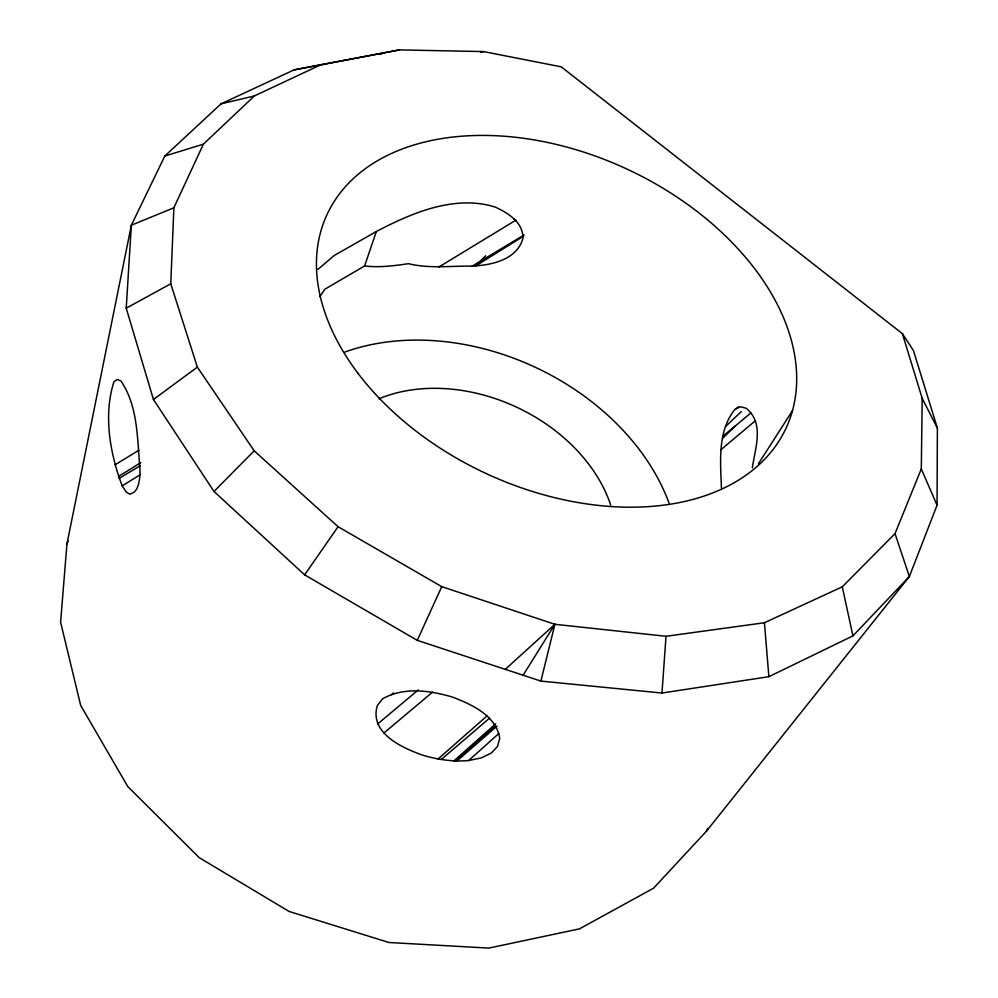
<?xml version="1.0" encoding="UTF-8"?>
<svg xmlns="http://www.w3.org/2000/svg" width="998" height="998" viewBox="0 0 998 998"><rect width="100%" height="100%" fill="white"/><g stroke="black" fill="none" stroke-linecap="round" stroke-linejoin="round"><path stroke-width="1.5" d="M937.047 505.225L937.396 428.142L913.444 350.585L902.392 333.656L561.225 66.829L483.568 51.584L399.474 49.9L294.061 69.885L221.045 103.842L164.807 156.05L131.349 225.211L66.953 543.885L60.604 622.241L80.688 705.449L127.756 786.524L199.213 857.644L289.121 911.461L388.933 942.499L488.795 948.1L579.464 928.876L653.578 888.183L706.522 831.109L909.365 576.532L937.047 505.225L921.304 468.935L922.202 398.389L902.392 333.656M921.304 468.935L895.019 533.618L842.287 586.824L764.443 622.74L666.015 636.287L554.913 624.299L441.74 586.649L338.06 526.695L254.191 450.822L197.355 367.127L170.77 283.794L173.877 207.796L203.367 144.174L254.365 95.945L321.481 64.471M752.355 467.85C755.074 448.214 764.755 423.289 746.217 408.294L740.716 406.747L735.277 408.993C717.213 430.737 720.506 461.75 721.442 488.01M895.019 533.618L909.365 576.532L852.928 635.888L768.872 676.694L661.973 693.036L540.891 681.085L417.264 640.354L304.639 574.86L213.996 491.478L153.442 399.512L126.222 308.182L131.349 225.211L173.877 207.796M661.973 693.036L666.015 636.287M540.891 681.085L554.913 624.299L505.3 669.334M364.607 265.942L376.333 231.524C411.7 212.936 454.901 194.423 495.233 207.085C508.132 213.061 523.127 222.155 522.94 238.285C516.952 260.565 489.531 265.742 469.547 266.117C449.162 266.029 428.529 268.637 408.481 263.684C394.01 265.792 379.178 267.751 364.607 265.942L324.861 289.22L319.784 296.718M66.953 543.885L68.188 541.053M706.522 831.109L707.769 828.29M417.264 640.354L441.74 586.649M523.114 675.209L554.913 624.299M758.43 463.746L792.474 410.665M304.639 574.86L338.06 526.695M213.996 491.478L254.191 450.822M485.664 255.775L475.372 266.142L523.676 236.077M722.577 438.371L735.364 425.934L750.858 412.96M317.888 269.423L334.38 255.401L376.333 231.524M725.484 426.608L741.302 411.613M468.661 760.538L481.41 757.856L491.278 753.053L497.54 746.404L499.736 738.333C496.068 715.391 471.642 704.451 452.306 697.016C429.889 690.454 403.99 686.724 382.671 698.762L377.369 705.449C369.048 732.682 401.545 747.639 422.117 754.987C437.149 759.565 452.942 761.961 468.661 760.538L498.813 733.53M377.494 724.099L418.312 689.88M453.89 760.95L495.694 723.812M438.01 759.041L487.174 715.803M455.45 760.9L495.145 726.02M391.428 694.658L393.412 692.924M457.047 760.85L497.029 726.095M441.303 759.441L489.581 718.111M736.374 408.594L738.62 406.685M383.881 733.031L432.496 692.163M720.93 449.711L755.174 420.919M722.926 436.076L735.364 425.934M153.442 399.512L197.355 367.127M122.193 485.889C109.992 453.416 103.231 415.38 113.922 381.81L117.19 379.44L120.945 380.974C137.699 405.512 137.213 437.136 139.732 465.667A51.409 20.11 72.2 0 1 134.356 492.039L129.927 494.26L126.122 491.914L122.193 485.889L140.606 474.437M118.375 476.52L140.78 462.66M115.007 464.856L138.897 450.26M515.891 220.184L438.871 267.002M119.124 478.404L140.344 465.654M472.254 266.142L524.087 234.979M513.733 218.762L514.581 219.485M126.222 308.182L170.77 283.794M164.807 156.05L203.367 144.174M480.799 52.37L483.568 51.584M221.045 103.842L254.365 95.945M294.061 69.885L399.474 49.9M378.18 54.154L381.286 54.216M922.202 398.389L937.396 428.142M842.287 586.824L852.928 635.888M764.443 622.74L768.872 676.694M378.991 398.788A154.74 114.945 25 0 1 610.651 504.951M344.871 352.057A223.34 166.192 25 0 1 669.034 503.054M357.833 373.102A253.143 167.726 25 0 0 772.652 450.023A253.143 167.726 25 0 0 539.219 140.805A253.143 167.726 25 0 0 357.833 373.102"/></g></svg>
